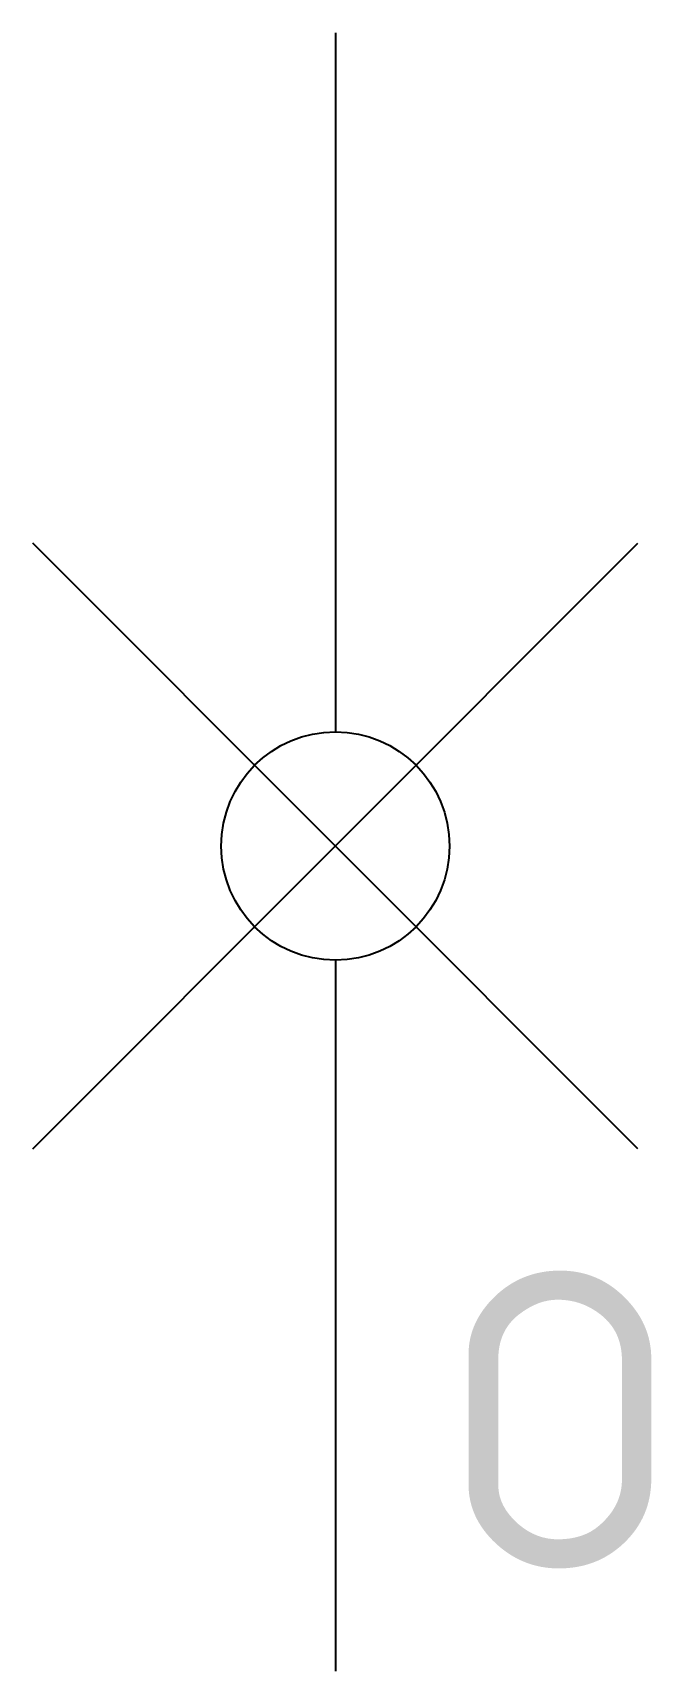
# Model space of a CAD drawing. Header units: metres. Extents: x -0.27 to 0.28, y -0.72 to 0.71.
import ezdxf

# ---------------------------------------------------------------- set-up
doc = ezdxf.new("R2010")
doc.units = ezdxf.units.M
doc.styles.add('NLCS-ISO', font='NLCS-ISO.ttf')

msp = doc.modelspace()

# ---------------------------------------------------------------- linework, layer by layer
for p, q in [((0.0001, 0.7123), (0.0001, 0.1)), ((-0.2652, -0.2652), (0.2652, 0.2652)), ((0.2652, -0.2652), (-0.2652, 0.2652)), ((0.0001, -0.1), (0.0001, -0.7227))]:
    msp.add_line(p, q)
msp.add_circle((0, 0), 0.1)

# ---------------------------------------------------------------- texts
at = {"style": 'NLCS-ISO'}
msp.add_text('O', height=0.26, dxfattribs=at).set_placement((0.0901, -0.6327))

doc.saveas('drawing.dxf')
